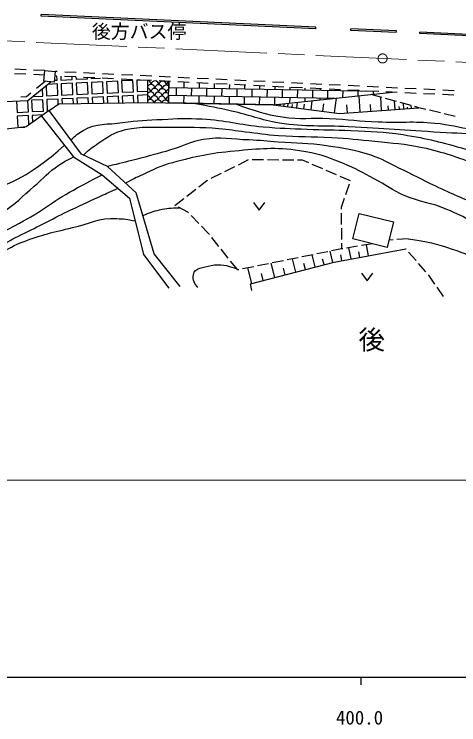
# Model space of a CAD drawing. Units: millimetres, scale not verified. Extents: x 40000 to 680000, y 20000 to 380000.
# Drawn here: x 422215 to 480958, y 198715 to 292693 of the extents above; entities that cross this region are included whole.
import ezdxf
from ezdxf.enums import TextEntityAlignment as Align

# ---------------------------------------------------------------- set-up
doc = ezdxf.new("R2010")
doc.units = ezdxf.units.MM
doc.header["$LTSCALE"] = 1000
doc.linetypes.add('CHAIN', pattern=[18.5, 12, -1.5, 3.5, -1.5])
for name, color, linetype, lineweight in [('M-BGD', 7, 'Continuous', 25), ('M-BMK', 2, 'CHAIN', 13), ('M-STR-HTXT', 7, 'Continuous', 13), ('M-TTL-BAND', 7, 'Continuous', 25)]:
    doc.layers.add(name, color=color, linetype=linetype, lineweight=lineweight)
doc.layers.add('M-BMK-HTXT', color=7, linetype='Continuous')
doc.styles.add('ＭＳ ゴシック', font='')
doc.styles.get('ＭＳ ゴシック').set_extended_font_data('MS Gothic')

msp = doc.modelspace()

# ---------------------------------------------------------------- linework, layer by layer
at = {"layer": 'M-BGD'}
for p, q in [((425767, 292453), (425777, 292653)), ((462067, 290767), (425767, 292453)), ((462077, 290967), (425777, 292653)), ((462067, 290767), (462077, 290967)), ((466694, 290552), (466703, 290752)), ((472702, 290273), (466694, 290552)), ((472711, 290473), (466703, 290752)), ((472702, 290273), (472711, 290473)), ((475810, 290129), (475819, 290328)), ((548141, 286769), (475810, 290129)), ((548150, 286969), (475819, 290328)), ((423752, 284750), (422253, 284819)), ((423780, 285356), (422281, 285425)), ((426277, 285240), (424779, 285309)), ((427892, 285098), (427633, 285111)), ((430389, 284978), (428891, 285050)), ((432886, 284858), (431388, 284930)), ((435383, 284737), (433885, 284809)), ((426249, 284634), (424751, 284704)), ((426337, 283832), (425177, 282882)), ((427530, 283948), (427889, 283965)), ((427864, 284510), (427605, 284523)), ((427889, 283965), (427863, 284510)), ((428365, 284486), (428388, 283988)), ((428388, 283988), (429887, 284059)), ((430361, 284390), (428863, 284462)), ((429887, 284059), (429870, 284413)), ((430372, 284389), (430386, 284082)), ((430386, 284082), (431885, 284153)), ((432858, 284269), (431360, 284342)), ((431885, 284153), (431877, 284317)), ((432378, 284293), (432384, 284176)), ((432384, 284176), (433606, 284233)), ((435355, 284149), (433857, 284221)), ((435904, 283841), (434405, 283770)), ((435974, 282342), (435904, 283841)), ((437852, 284029), (436354, 284101)), ((437881, 284617), (436382, 284689)), ((437901, 283934), (436403, 283864)), ((436403, 283864), (436473, 282366)), ((437972, 282436), (437901, 283934)), ((438869, 283980), (438401, 283958)), ((438401, 283958), (438471, 282459)), ((440349, 283908), (438851, 283981)), ((440378, 284497), (438879, 284569)), ((439843, 283933), (439828, 281005)), ((442846, 283788), (441348, 283860)), ((442875, 284376), (441376, 284448)), ((445372, 284256), (443874, 284328)), ((447869, 284136), (446371, 284208)), ((450366, 284015), (448868, 284088)), ((452863, 283895), (451365, 283967)), ((455360, 283775), (453862, 283847)), ((424011, 281280), (427044, 283765)), ((426421, 283254), (426484, 281897)), ((427912, 283466), (426604, 283404)), ((427983, 281967), (427912, 283466)), ((429910, 283559), (428412, 283489)), ((428412, 283489), (428482, 281991)), ((429980, 282061), (429910, 283559)), ((431908, 283653), (430410, 283583)), ((430410, 283583), (430480, 282084)), ((431978, 282155), (431908, 283653)), ((433906, 283747), (432407, 283677)), ((432407, 283677), (432478, 282178)), ((433976, 282249), (433906, 283747)), ((434405, 283770), (434476, 282272)), ((442599, 280956), (442649, 283798)), ((442649, 283798), (442634, 282955)), ((470380, 282461), (442634, 282955)), ((443634, 282938), (443616, 281938)), ((445344, 283668), (443845, 283740)), ((444648, 283701), (444634, 282920)), ((445634, 282902), (445616, 281902)), ((447841, 283547), (446342, 283620)), ((446647, 283605), (446634, 282884)), ((448645, 283509), (448633, 282849)), ((450338, 283427), (448839, 283499)), ((450644, 283412), (450633, 282813)), ((452835, 283307), (451337, 283379)), ((452642, 283316), (452633, 282777)), ((455332, 283186), (453834, 283259)), ((454641, 283220), (454633, 282742)), ((457829, 283066), (456331, 283138)), ((457857, 283654), (456359, 283727)), ((456640, 283123), (456632, 282706)), ((458638, 283027), (458632, 282671)), ((460326, 282946), (458828, 283018)), ((460354, 283534), (458856, 283606)), ((460637, 282931), (460632, 282635)), ((462823, 282825), (461325, 282898)), ((462852, 283414), (461353, 283486)), ((465349, 283293), (463850, 283366)), ((467846, 283173), (466348, 283245)), ((470343, 283053), (468845, 283125)), ((472840, 282932), (471342, 283005)), ((475337, 282812), (473839, 282884)), ((424403, 282248), (423822, 281772)), ((425985, 281873), (425939, 282859)), ((426484, 281897), (427983, 281967)), ((428482, 281991), (429980, 282061)), ((430480, 282084), (431978, 282155)), ((432478, 282178), (433976, 282249)), ((434476, 282272), (435974, 282342)), ((436473, 282366), (437972, 282436)), ((437995, 281937), (436497, 281866)), ((438040, 280979), (437995, 281937)), ((438471, 282459), (439836, 282524)), ((439833, 282023), (438495, 281960)), ((438495, 281960), (438540, 280986)), ((442617, 281956), (442599, 280956)), ((464545, 281565), (442617, 281956)), ((447634, 282866), (447616, 281866)), ((449633, 282831), (449616, 281831)), ((451633, 282795), (451615, 281795)), ((453633, 282760), (453615, 281760)), ((455632, 282724), (455615, 281724)), ((456429, 280709), (472209, 282373)), ((457632, 282688), (457614, 281688)), ((459632, 282653), (459614, 281653)), ((461631, 282617), (461614, 281617)), ((462635, 282835), (462631, 282599)), ((463631, 282582), (463613, 281582)), ((465320, 282705), (463822, 282777)), ((464634, 282738), (464631, 282564)), ((465631, 282546), (465615, 281678)), ((467817, 282585), (466319, 282657)), ((466633, 282642), (466631, 282528)), ((467630, 282510), (467619, 281889)), ((468631, 282546), (468630, 282493)), ((470315, 282465), (468816, 282537)), ((470812, 281680), (469394, 282076)), ((469630, 282475), (469624, 282101)), ((472812, 282344), (471313, 282416)), ((471629, 282401), (471628, 282312)), ((475309, 282224), (473810, 282296)), ((477806, 282104), (476308, 282176)), ((477834, 282692), (476336, 282764)), ((480303, 281983), (478805, 282055)), ((480331, 282571), (478833, 282644)), ((403363, 280311), (424011, 281280)), ((422512, 281210), (422582, 279712)), ((423822, 281772), (423074, 281737)), ((424081, 279782), (424011, 281280)), ((426008, 281374), (424510, 281304)), ((424510, 281304), (424580, 279805)), ((424659, 281811), (425985, 281873)), ((426079, 279876), (426008, 281374)), ((428006, 281468), (426508, 281397)), ((426508, 281397), (426578, 279899)), ((428038, 280782), (428006, 281468)), ((428110, 280833), (439828, 281005)), ((430004, 281562), (428506, 281491)), ((428506, 281491), (428536, 280839)), ((430037, 280861), (430004, 281562)), ((432002, 281655), (430503, 281585)), ((430503, 281585), (430537, 280869)), ((432038, 280891), (432002, 281655)), ((434000, 281749), (432501, 281679)), ((432501, 281679), (432538, 280898)), ((434038, 280920), (434000, 281749)), ((435997, 281843), (434499, 281772)), ((434499, 281772), (434539, 280927)), ((436039, 280949), (435997, 281843)), ((436497, 281866), (436539, 280957)), ((439828, 281005), (456429, 280709)), ((444616, 281920), (444599, 280920)), ((446616, 281884), (446598, 280884)), ((448616, 281849), (448598, 280849)), ((450615, 281813), (450598, 280813)), ((452615, 281777), (452597, 280778)), ((454615, 281742), (454597, 280742)), ((456614, 281706), (456597, 280727)), ((458614, 281671), (458601, 280938)), ((459538, 280308), (459633, 281047)), ((460614, 281635), (460605, 281150)), ((461448, 280061), (461602, 281255)), ((462613, 281599), (462609, 281361)), ((464533, 279662), (464782, 281590)), ((467949, 279770), (467799, 281908)), ((470764, 279968), (470640, 281728)), ((472738, 281141), (471294, 281545)), ((472556, 280095), (472477, 281214)), ((474664, 280602), (473220, 281006)), ((426843, 279939), (428110, 280833)), ((456429, 280709), (442599, 280956)), ((456429, 280709), (465198, 279576)), ((456867, 280653), (456881, 280764)), ((457363, 280589), (457392, 280811)), ((457859, 280525), (457888, 280754)), ((458355, 280461), (458414, 280919)), ((458946, 280384), (458994, 280754)), ((460493, 280184), (460570, 280781)), ((462990, 279862), (463115, 280825)), ((465198, 279576), (475691, 280315)), ((466239, 279650), (466164, 280719)), ((469357, 279869), (469295, 280749)), ((471660, 280031), (471621, 280591)), ((473126, 280135), (473101, 280491)), ((473696, 280175), (473645, 280887)), ((474194, 280210), (474182, 280388)), ((474693, 280245), (474668, 280601)), ((475691, 280315), (475146, 280468)), ((476599, 280097), (475691, 280315)), ((422582, 279712), (424081, 279782)), ((424104, 279282), (422606, 279212)), ((422606, 279212), (422676, 277714)), ((426843, 279939), (423787, 277777)), ((424162, 278042), (424104, 279282)), ((424580, 279805), (426079, 279876)), ((426046, 279374), (424604, 279306)), ((424604, 279306), (424647, 278385)), ((425798, 279200), (430048, 273826)), ((426578, 279899), (426804, 279910)), ((431092, 274199), (426843, 279939)), ((478544, 279631), (477086, 279981)), ((480489, 279165), (479030, 279515)), ((423787, 277777), (402767, 275392)), ((422676, 277714), (423622, 277758)), ((430048, 273826), (433850, 271441)), ((434521, 272559), (431092, 274199)), ((438322, 269056), (434521, 272559)), ((450045, 271890), (451384, 272566)), ((451831, 272791), (453170, 273467)), ((453667, 273475), (455167, 273464)), ((455667, 273461), (457167, 273450)), ((457667, 273447), (459167, 273436)), ((459667, 273433), (460249, 273429)), ((460249, 273429), (461092, 273067)), ((461552, 272869), (462930, 272277)), ((448259, 270989), (449599, 271665)), ((463389, 272080), (464767, 271487)), ((433850, 271441), (437428, 268385)), ((446612, 269869), (447677, 270696)), ((447677, 270696), (447813, 270764)), ((465227, 271290), (466605, 270698)), ((466454, 270227), (465980, 268804)), ((440707, 261005), (438322, 269056)), ((445033, 268642), (446218, 269562)), ((437428, 268385), (439291, 260931)), ((443453, 267416), (444638, 268336)), ((465821, 268329), (465418, 267118)), ((443484, 267399), (443453, 267416)), ((445143, 266521), (443926, 267165)), ((453814, 267788), (454564, 266788)), ((454564, 266788), (455314, 267788)), ((465418, 267118), (465420, 266895)), ((445229, 266433), (445143, 266521)), ((446630, 265006), (445579, 266076)), ((465424, 266395), (465438, 264895)), ((447727, 263888), (446980, 264649)), ((465442, 264395), (465456, 262895)), ((447998, 263549), (447727, 263888)), ((449249, 261989), (448311, 263159)), ((465460, 262395), (465467, 261651)), ((469565, 262336), (468085, 262089)), ((469047, 260750), (468780, 262205)), ((472268, 262851), (471745, 262813)), ((474263, 262993), (472767, 262886)), ((450501, 260429), (449562, 261599)), ((463658, 261284), (462188, 260986)), ((464335, 259876), (463952, 261344)), ((465467, 261651), (464149, 261384)), ((464473, 259912), (473965, 261651)), ((465620, 261677), (465467, 261651)), ((467592, 262006), (466113, 261759)), ((466719, 260324), (466446, 261815)), ((467883, 260537), (467750, 261264)), ((473995, 261617), (473965, 261651)), ((439291, 260931), (442646, 256458)), ((444136, 256682), (440707, 261005)), ((459738, 260489), (458268, 260191)), ((459430, 258594), (458975, 260334)), ((461698, 260887), (460228, 260588)), ((461987, 259262), (461569, 260860)), ((465526, 260105), (465389, 260851)), ((475309, 260109), (474324, 261240)), ((451752, 258869), (450813, 260039)), ((453441, 257030), (464473, 259912)), ((455818, 259694), (454348, 259395)), ((456646, 257867), (456152, 259761)), ((457778, 260091), (456308, 259793)), ((460708, 258928), (460500, 259727)), ((463161, 259569), (462969, 260303)), ((476623, 258601), (475638, 259732)), ((451898, 258898), (451752, 258869)), ((453858, 259296), (452388, 258998)), ((453616, 257075), (453077, 259137)), ((458038, 258231), (457811, 259101)), ((468084, 258446), (468834, 257446)), ((468834, 257446), (469584, 258446)), ((455131, 257471), (454884, 258418)), ((476996, 258173), (476951, 258224)), ((477805, 256991), (476996, 258173)), ((453591, 256135), (453441, 257030)), ((478934, 255340), (478087, 256578))]:
    msp.add_line(p, q, dxfattribs=at)
for points in [[(426277, 285240), (427633, 285111), (427501, 283721), (426145, 283850)], [(467790, 266337), (472335, 265229), (471513, 261861), (466969, 262969)]]:
    msp.add_lwpolyline(points, close=True, dxfattribs=at)
for centre, start, end in [((439819, 283433), 357.24139, 87.24114), ((440818, 283385), 87.41034, 177.24139), ((440818, 283385), 357.24139, 87.07219), ((441817, 283337), 87.48037, 177.24139), ((441817, 283337), 357.24139, 87.00216), ((439771, 282435), 357.24139, 82.30362), ((440295, 282910), 357.24139, 155.65863), ((440770, 282386), 357.24139, 177.24139), ((441293, 282862), 357.24139, 177.24139), ((442292, 282814), 46.19717, 177.24139), ((442816, 283289), 109.50758, 177.24139), ((440246, 281911), 357.24139, 145.53456), ((441245, 281863), 357.24139, 177.24139), ((441769, 282338), 357.24139, 177.24139), ((442244, 281815), 41.257, 177.24139), ((442768, 282290), 105.83666, 177.24139), ((440198, 280912), 8.9039, 137.56673), ((439723, 281436), 357.24139, 77.30979), ((440722, 281388), 357.24139, 177.24139), ((441197, 280864), 12.45493, 165.50508), ((441721, 281339), 357.24139, 177.24139), ((442196, 280816), 35.79437, 161.90043), ((442719, 281291), 102.23578, 177.24139)]:
    msp.add_arc(centre, 500, start, end, dxfattribs=at)
for points, knots in [([(499666, 268948), (497094, 270845), (496230, 271456), (493828, 272722), (491183, 274117), (489502, 274467), (486721, 275565), (485740, 275952), (485235, 276315), (484206, 276549), (482033, 277044), (480743, 276872), (478521, 277041), (473784, 277401), (471126, 277531), (466384, 277806), (462819, 278013), (460777, 277712), (457254, 278298), (454736, 278718), (453406, 279333), (450912, 279884), (448957, 280316), (448309, 280446), (445887, 280897)], [0, 0, 0, 0, 1, 1, 1, 2, 2, 2, 3, 3, 3, 4, 4, 4, 5, 5, 5, 6, 6, 6, 7, 7, 7, 8, 8, 8, 8]), ([(451575, 280796), (454265, 279831), (455208, 279489), (457637, 279118), (460045, 278751), (461437, 279027), (463869, 278900), (466391, 278768), (467797, 278570), (470320, 278462), (473244, 278338), (474897, 278573), (477810, 278298), (479792, 278112), (480864, 277720), (482839, 277478), (484371, 277291), (485236, 277243), (486776, 277150), (489272, 277000), (490124, 277037), (493179, 277064)], [0, 0, 0, 0, 1, 1, 1, 2, 2, 2, 3, 3, 3, 4, 4, 4, 5, 5, 5, 6, 6, 6, 7, 7, 7, 7]), ([(429717, 276057), (430327, 276688), (430659, 276891), (431341, 277314), (433099, 278405), (434490, 278039), (436534, 278353), (438568, 278665), (439728, 278685), (441783, 278790), (443830, 278895), (444984, 278951), (447031, 278845), (450213, 278681), (451948, 278085), (455122, 277806), (457380, 277608), (458652, 277576), (460917, 277478), (463179, 277381), (464451, 277440), (466712, 277314), (469407, 277165), (470935, 277193), (473600, 276768), (476889, 276243), (478702, 275749), (481910, 274854), (485299, 273909), (487247, 273437), (490439, 271957), (492140, 271168), (493081, 270660), (494593, 269551), (495668, 268764), (496254, 268283), (497163, 267310), (498202, 266198), (498355, 265236), (499350, 264084), (500038, 263287), (500320, 262997), (501244, 262163)], [0, 0, 0, 0, 1, 1, 1, 2, 2, 2, 3, 3, 3, 4, 4, 4, 5, 5, 5, 6, 6, 6, 7, 7, 7, 8, 8, 8, 9, 9, 9, 10, 10, 10, 11, 11, 11, 12, 12, 12, 13, 13, 13, 14, 14, 14, 14]), ([(431361, 274070), (432204, 274837), (432508, 275068), (433309, 275620), (434606, 276514), (435381, 277073), (436917, 277424), (439127, 277929), (440445, 277711), (442712, 277752), (445275, 277798), (446715, 277766), (449272, 277588), (450625, 277493), (451370, 277310), (452717, 277150), (454445, 276945), (455409, 276789), (457145, 276658), (459872, 276452), (461412, 276545), (464143, 276385), (466389, 276253), (467646, 276136), (469883, 275893), (472324, 275628), (473714, 275588), (476115, 275073), (479035, 274447), (480591, 273777), (483441, 272886), (486141, 272042), (487866, 272036), (490329, 270645), (492043, 269676), (492669, 268654), (494156, 267364), (495664, 266056), (496489, 265300), (497983, 263975), (498752, 263292), (499148, 262868), (499951, 262226), (500649, 261666), (500903, 261485), (501796, 260868)], [0, 0, 0, 0, 1, 1, 1, 2, 2, 2, 3, 3, 3, 4, 4, 4, 5, 5, 5, 6, 6, 6, 7, 7, 7, 8, 8, 8, 9, 9, 9, 10, 10, 10, 11, 11, 11, 12, 12, 12, 13, 13, 13, 14, 14, 14, 15, 15, 15, 15]), ([(503622, 254453), (501170, 256734), (500454, 257415), (498256, 259109), (496239, 260664), (495109, 261561), (492899, 262827), (489493, 264778), (487432, 265589), (483878, 267255), (481567, 268338), (480223, 268836), (477919, 269934), (476005, 270846), (474967, 271426), (473054, 272339), (471631, 273019), (470890, 273547), (469391, 274034), (467148, 274762), (465821, 274959), (463486, 275292), (461006, 275645), (459589, 275599), (457090, 275784), (455596, 275894), (454761, 276007), (453263, 276057), (450894, 276135), (449530, 276517), (447195, 276112), (445452, 275809), (444572, 275251), (442876, 274745), (441094, 274213), (440085, 273952), (438284, 273487), (436818, 273109), (436344, 272993), (434521, 272559)], [0, 0, 0, 0, 1, 1, 1, 2, 2, 2, 3, 3, 3, 4, 4, 4, 5, 5, 5, 6, 6, 6, 7, 7, 7, 8, 8, 8, 9, 9, 9, 10, 10, 10, 11, 11, 11, 12, 12, 12, 13, 13, 13, 13]), ([(413956, 270442), (415212, 269729), (415883, 269411), (417236, 269278), (418875, 269117), (419815, 269630), (421336, 270262), (423308, 271081), (424319, 271784), (426038, 273050), (427179, 273891), (427590, 274220), (428840, 275354)], [0, 0, 0, 0, 1, 1, 1, 2, 2, 2, 3, 3, 3, 4, 4, 4, 4]), ([(495468, 254736), (494315, 256962), (493740, 257854), (492188, 259492), (490101, 261693), (488261, 262141), (485628, 263647), (483248, 265008), (481912, 265787), (479395, 266872), (477269, 267790), (475884, 267797), (473764, 268731), (472138, 269448), (471348, 270093), (469773, 270918), (468208, 271737), (467366, 272280), (465728, 272941), (463541, 273822), (462265, 274282), (459933, 274636), (456618, 275138), (454689, 274881), (451350, 274581), (448104, 274289), (446293, 273908), (443149, 273050), (441531, 272609), (440680, 272170), (439159, 271465), (438271, 271053), (437967, 270909), (436914, 270354)], [0, 0, 0, 0, 1, 1, 1, 2, 2, 2, 3, 3, 3, 4, 4, 4, 5, 5, 5, 6, 6, 6, 7, 7, 7, 8, 8, 8, 9, 9, 9, 10, 10, 10, 11, 11, 11, 11]), ([(411041, 265701), (412124, 265586), (412465, 265555), (413355, 265342), (414182, 265144), (414581, 264666), (415432, 264686), (417579, 264736), (418777, 265396), (420626, 266490), (422454, 267572), (423201, 268576), (424835, 269934), (426128, 271009), (426701, 271813), (428115, 272722), (428847, 273192), (429129, 273371), (430048, 273826)], [0, 0, 0, 0, 1, 1, 1, 2, 2, 2, 3, 3, 3, 4, 4, 4, 5, 5, 5, 6, 6, 6, 6]), ([(409224, 262882), (410634, 262620), (411101, 262574), (412316, 262499), (414281, 262378), (415411, 262461), (417345, 262827), (419652, 263263), (420836, 263992), (422922, 265068), (425818, 266563), (427171, 267874), (430029, 269442), (431506, 270252), (432006, 270528), (433850, 271441)], [0, 0, 0, 0, 1, 1, 1, 2, 2, 2, 3, 3, 3, 4, 4, 4, 5, 5, 5, 5]), ([(408368, 261554), (410200, 260868), (410961, 260615), (412699, 260476), (414650, 260320), (415784, 260566), (417673, 261077), (420118, 261739), (421292, 262665), (423578, 263756), (425991, 264908), (427288, 265666), (429701, 266818), (431356, 267608), (432297, 268022), (433965, 268786), (434726, 269135), (434965, 269244), (435915, 269677)], [0, 0, 0, 0, 1, 1, 1, 2, 2, 2, 3, 3, 3, 4, 4, 4, 5, 5, 5, 6, 6, 6, 6]), ([(439202, 266087), (440180, 266489), (440518, 266616), (441400, 266818), (442419, 267051), (442840, 267052), (444061, 267094)], [0, 0, 0, 0, 1, 1, 1, 2, 2, 2, 2]), ([(407078, 259552), (409353, 259040), (410220, 258856), (412261, 258891), (414385, 258927), (415593, 259181), (417619, 259820), (420014, 260576), (421065, 261718), (423414, 262608), (425885, 263545), (427348, 263856), (429919, 264467), (432189, 265006), (433440, 265798), (435769, 265670), (436721, 265617), (437140, 265601), (438188, 265345)], [0, 0, 0, 0, 1, 1, 1, 2, 2, 2, 3, 3, 3, 4, 4, 4, 5, 5, 5, 6, 6, 6, 6]), ([(474263, 262993), (476943, 262591), (477884, 262371), (480106, 261624), (483266, 260563), (485027, 259690), (487650, 257633), (488793, 256737), (489260, 256382), (490439, 255173)], [0, 0, 0, 0, 1, 1, 1, 2, 2, 2, 3, 3, 3, 3]), ([(446484, 256540), (446114, 256999), (445766, 257560), (445883, 258235), (446055, 259226), (447232, 259193), (448234, 259437), (449517, 259750), (450251, 259463), (451594, 259065)], [0, 0, 0, 0, 1, 1, 1, 2, 2, 2, 3, 3, 3, 3])]:
    msp.add_open_spline(points, degree=3, knots=knots, dxfattribs=at)
at = {"layer": 'M-BMK'}
msp.add_line((547978, 283264), (305575, 294522), dxfattribs=at)
msp.add_circle((470893, 286844), 600, dxfattribs=at)
at = {"layer": 'M-STR-HTXT'}
msp.add_line((500199, 231056), (81396, 231056), dxfattribs=at)
at = {"layer": 'M-TTL-BAND'}
for p, q in [((40000, 205000), (579000, 205000)), ((468000, 205000), (468000, 204000))]:
    msp.add_line(p, q, dxfattribs=at)

# ---------------------------------------------------------------- texts
at = {"layer": 'M-BMK-HTXT', "style": 'ＭＳ ゴシック'}
for s, height, p in [('後方バス停', 1833, (438721, 288942)), ('後', 2566, (469457, 247589))]:
    msp.add_text(s, height=height, dxfattribs=at).set_placement(p, align=Align.BOTTOM_CENTER)
at = {"layer": 'M-TTL-BAND', "style": 'ＭＳ ゴシック'}
msp.add_text('400.0', height=1833, dxfattribs=at).set_placement((467844, 198195), align=Align.BOTTOM_CENTER)

doc.saveas('drawing.dxf')
